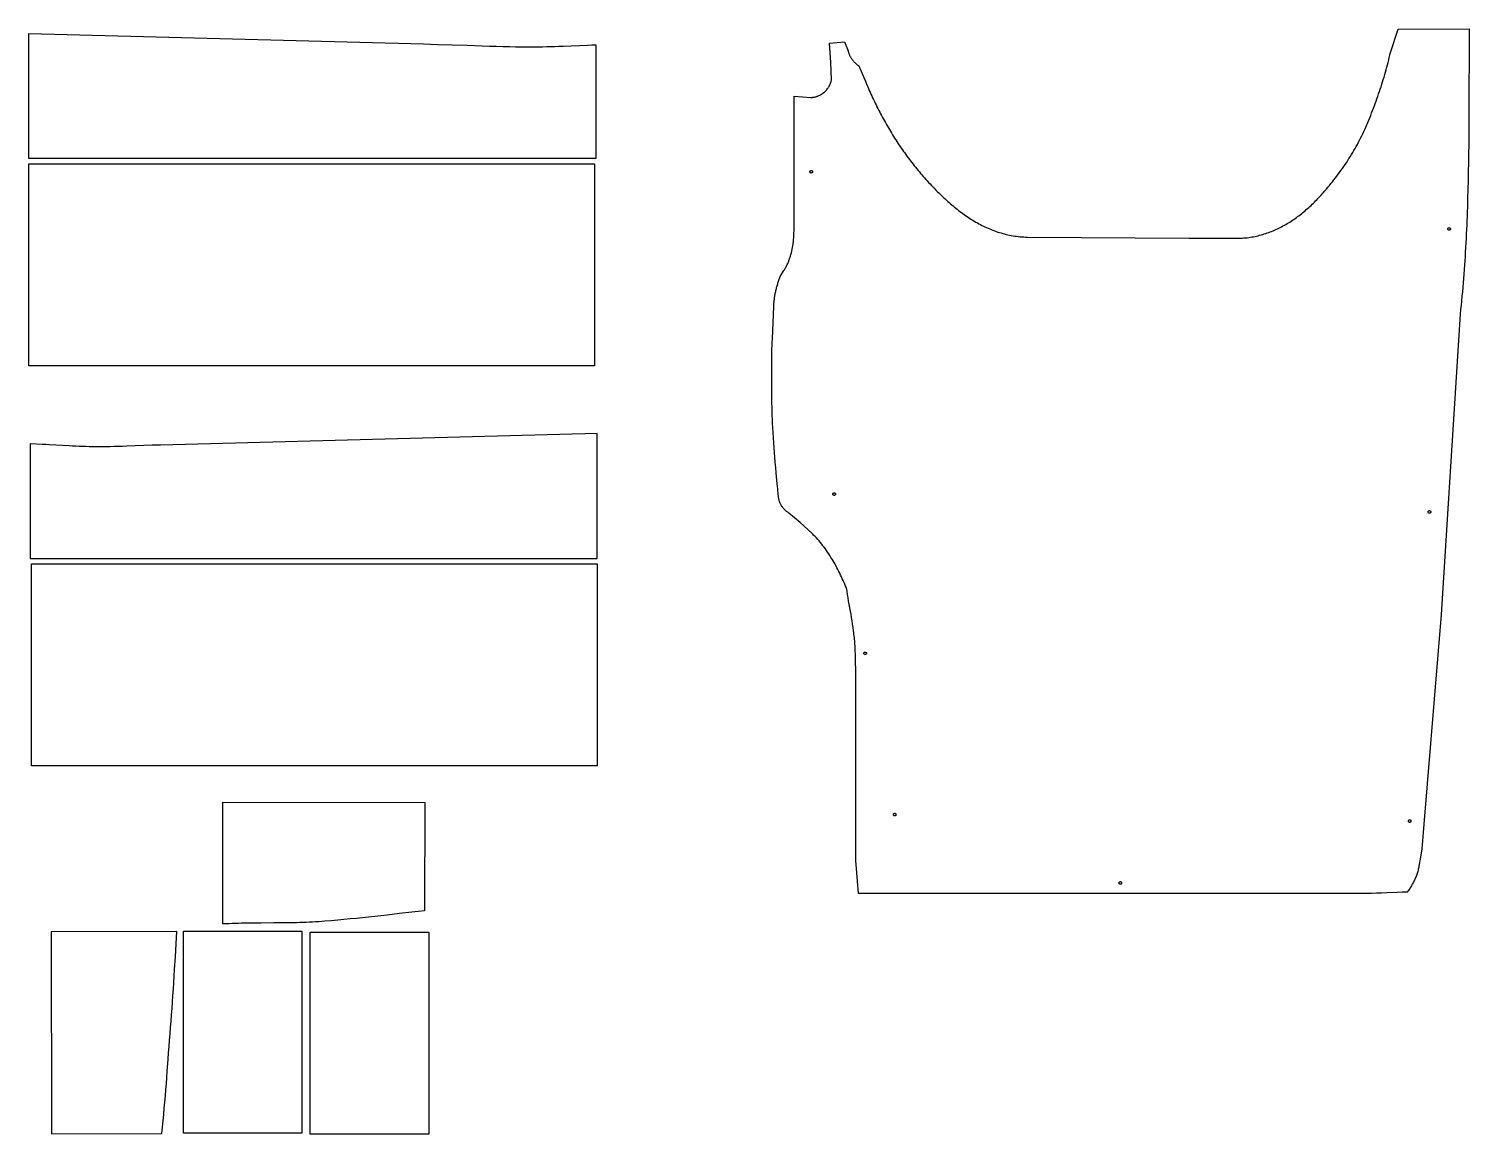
# Model space of a CAD drawing. Extents: x 0 to 7798, y -6966 to 7.
# Drawn here: x 109 to 2299, y -6822 to -5142 of the extents above; entities that cross this region are included whole.
import ezdxf

# ---------------------------------------------------------------- set-up
doc = ezdxf.new("R2010")
doc.units = 0
doc.layers.add('Default_Layer', color=1, linetype='CONTINUOUS')

msp = doc.modelspace()

# ---------------------------------------------------------------- linework, layer by layer
at = {"layer": 'Default_Layer'}
for points in [[(2205, -6454.4), (2197.2, -6454.7), (2189.4, -6455), (2173.8, -6455.6), (2166, -6455.9), (2158.2, -6456.1), (2150.4, -6456.3), (2146.5, -6456.4), (2142.5, -6456.5), (2136.8, -6456.6), (2127.6, -6456.6), (2115.4, -6456.6), (2100.4, -6456.6), (2063.8, -6456.7), (2020.5, -6456.6), (1925.5, -6456.5), (1879.3, -6456.5), (1838, -6456.5), (1533.4, -6456.5), (1370.7, -6456.5), (1366.6, -6406.5), (1366.6, -6174.8), (1366.5, -6168.3), (1366.4, -6161.7), (1366.4, -6155), (1366.4, -6148.2), (1366.4, -6134.5), (1366.3, -6127.7), (1366.3, -6120.9), (1366.3, -6114.2), (1366.2, -6107.7), (1366.1, -6101.2), (1365.9, -6095), (1365.8, -6091.9), (1365.7, -6088.9), (1365.6, -6086), (1365.5, -6083.1), (1365.3, -6080.3), (1365.2, -6077.6), (1365, -6075), (1364.8, -6072.4), (1364.5, -6069.9), (1364.3, -6067.3), (1364, -6064.8), (1363.7, -6062.3), (1363.4, -6059.8), (1363.1, -6057.3), (1362.4, -6052.2), (1361.7, -6047.2), (1360.9, -6042.2), (1360.1, -6037.2), (1359.2, -6032.2), (1358.3, -6027.2), (1357.4, -6022.2), (1355.6, -6012.2), (1354.8, -6007.2), (1353.9, -6002.1), (1353.1, -5997.1), (1352.3, -5992.1), (1351, -5989.3), (1349.8, -5986.5), (1348.6, -5983.7), (1347.3, -5980.9), (1346, -5978.1), (1344.7, -5975.4), (1343.4, -5972.6), (1342, -5969.8), (1340.7, -5967.1), (1339.3, -5964.3), (1337.8, -5961.6), (1336.4, -5958.9), (1334.9, -5956.2), (1333.4, -5953.5), (1331.9, -5950.8), (1330.3, -5948.2), (1328.7, -5945.6), (1327.1, -5943), (1325.4, -5940.4), (1323.7, -5937.8), (1321.9, -5935.3), (1320.2, -5932.8), (1318.4, -5930.3), (1316.5, -5927.9), (1314.6, -5925.5), (1312.7, -5923.1), (1310.7, -5920.7), (1308.7, -5918.4), (1306.6, -5916.1), (1304.5, -5913.9), (1303.4, -5912.8), (1302.3, -5911.7), (1301.2, -5910.6), (1300.1, -5909.5), (1281.8, -5892.8), (1264.8, -5878.2), (1263.9, -5877.7), (1263, -5877.1), (1262.2, -5876.5), (1261.3, -5875.9), (1260.5, -5875.2), (1259.7, -5874.6), (1258.9, -5873.8), (1258.1, -5873.1), (1257.4, -5872.3), (1256.7, -5871.5), (1256, -5870.7), (1255.4, -5869.9), (1254.8, -5869), (1254.2, -5868.1), (1253.6, -5867.2), (1253.1, -5866.3), (1252.5, -5865.4), (1252.1, -5864.4), (1251.6, -5863.5), (1251.2, -5862.5), (1250.8, -5861.5), (1250.4, -5860.5), (1250.1, -5859.5), (1249.8, -5858.4), (1249.5, -5857.4), (1249.3, -5856.4), (1249.1, -5855.3), (1248.9, -5854.3), (1248.8, -5853.3), (1248.7, -5852.2), (1248.6, -5851.2), (1248.6, -5850.1), (1247.8, -5842), (1247.1, -5833.8), (1245.5, -5817.1), (1244.7, -5809), (1244, -5801), (1243.4, -5793.4), (1242.8, -5786.2), (1242.3, -5779), (1241.8, -5771.4), (1241.3, -5763.7), (1240.8, -5756), (1240.4, -5748.6), (1240, -5741.8), (1239.7, -5735.7), (1239.5, -5730.5), (1239.3, -5725.9), (1239.2, -5721.2), (1239.1, -5716.6), (1239, -5712), (1238.8, -5702.7), (1238.7, -5693.5), (1238.7, -5687.9), (1238.7, -5680.6), (1238.6, -5663.5), (1238.6, -5655), (1238.7, -5647.3), (1238.7, -5641), (1238.7, -5636.8), (1238.8, -5633.8), (1238.9, -5630.8), (1239, -5627.8), (1239.2, -5624.8), (1239.5, -5618.9), (1239.7, -5612.9), (1241.8, -5564.8), (1241.8, -5563.3), (1241.9, -5561.8), (1242, -5560.4), (1242.1, -5558.9), (1242.2, -5557.4), (1242.4, -5556), (1242.5, -5554.5), (1242.7, -5553), (1242.9, -5551.6), (1243.1, -5550.1), (1243.3, -5548.6), (1243.6, -5547.2), (1243.8, -5545.7), (1244.1, -5544.3), (1244.4, -5542.8), (1244.7, -5541.4), (1245, -5539.9), (1245.3, -5538.5), (1245.7, -5537.1), (1246.1, -5535.6), (1246.4, -5534.2), (1246.8, -5532.8), (1247.3, -5531.4), (1247.7, -5530), (1248.1, -5528.5), (1248.6, -5527.1), (1249.1, -5525.7), (1249.6, -5524.3), (1250.1, -5523), (1250.6, -5521.6), (1251.1, -5520.2), (1251.7, -5518.8), (1257.1, -5509.7), (1257.9, -5508.5), (1258.6, -5507.4), (1259.3, -5506.3), (1259.9, -5505.1), (1260.6, -5504), (1261.2, -5502.8), (1261.8, -5501.6), (1262.3, -5500.4), (1262.9, -5499.2), (1263.4, -5497.9), (1264, -5496.7), (1264.5, -5495.5), (1264.9, -5494.2), (1265.4, -5492.9), (1265.9, -5491.7), (1266.3, -5490.4), (1266.7, -5489.1), (1267.1, -5487.8), (1267.9, -5485.3), (1268.6, -5482.7), (1269.2, -5480), (1269.8, -5477.4), (1270.4, -5474.8), (1270.9, -5472.2), (1271.4, -5469.6), (1271.4, -5469.6), (1271.7, -5463.8), (1272.1, -5458), (1272.3, -5455.1), (1272.4, -5452.2), (1272.6, -5449.3), (1272.7, -5446.4), (1272.7, -5443.6), (1272.7, -5438.3), (1272.8, -5421.1), (1272.8, -5396.9), (1272.8, -5367.8), (1272.7, -5303.4), (1272.7, -5244.5), (1298.3, -5246.5), (1299, -5246.5), (1299.7, -5246.5), (1300.4, -5246.4), (1301.1, -5246.3), (1301.8, -5246.3), (1302.5, -5246.1), (1303.2, -5246), (1303.9, -5245.9), (1304.6, -5245.7), (1305.3, -5245.6), (1305.9, -5245.4), (1306.6, -5245.2), (1307.3, -5245), (1307.9, -5244.7), (1308.6, -5244.5), (1309.3, -5244.2), (1310.5, -5243.7), (1311.8, -5243.1), (1313, -5242.4), (1314.2, -5241.7), (1315.4, -5240.9), (1316.5, -5240.1), (1317.7, -5239.3), (1318.7, -5238.3), (1319.8, -5237.4), (1320.8, -5236.4), (1321.7, -5235.4), (1322.6, -5234.3), (1323.5, -5233.2), (1324.3, -5232.1), (1325.1, -5230.9), (1325.8, -5229.7), (1326.2, -5229.1), (1326.5, -5228.5), (1326.8, -5227.9), (1327.1, -5227.2), (1327.4, -5226.6), (1327.7, -5225.9), (1328, -5225.3), (1328.2, -5224.6), (1328.5, -5224), (1328.7, -5223.3), (1328.9, -5222.6), (1329.1, -5221.9), (1329.2, -5221.2), (1329.4, -5220.5), (1329.5, -5219.8), (1329.7, -5219.1), (1328.7, -5193.7), (1326.7, -5164), (1349.2, -5161.8), (1354.7, -5175.8), (1355, -5176.7), (1355.2, -5177.6), (1355.5, -5178.5), (1355.8, -5179.3), (1356.1, -5180.2), (1356.4, -5181), (1356.8, -5181.8), (1357.1, -5182.6), (1357.5, -5183.4), (1357.9, -5184.2), (1358.4, -5185), (1358.8, -5185.8), (1359.3, -5186.5), (1359.8, -5187.3), (1360.3, -5188), (1360.8, -5188.8), (1361.3, -5189.5), (1361.8, -5190.2), (1362.4, -5190.9), (1363, -5191.5), (1363.6, -5192.2), (1364.2, -5192.8), (1364.8, -5193.5), (1365.5, -5194.1), (1366.1, -5194.7), (1366.8, -5195.3), (1367.4, -5195.9), (1368.1, -5196.5), (1368.8, -5197.1), (1369.6, -5197.6), (1370.3, -5198.1), (1371, -5198.7), (1371, -5198.7), (1378.7, -5216.3), (1381, -5221.9), (1382.2, -5224.7), (1383.4, -5227.6), (1384.6, -5230.4), (1385.8, -5233.2), (1387, -5236), (1388.2, -5238.7), (1389.5, -5241.5), (1390.8, -5244.3), (1392, -5247), (1393.3, -5249.8), (1394.7, -5252.5), (1396, -5255.3), (1397.3, -5258), (1398.7, -5260.7), (1400, -5263.5), (1401.4, -5266.2), (1402.8, -5268.9), (1404.2, -5271.6), (1405.6, -5274.2), (1407.1, -5276.9), (1408.5, -5279.6), (1410, -5282.2), (1411.5, -5284.9), (1413, -5287.5), (1414.5, -5290.2), (1416, -5292.8), (1417.6, -5295.4), (1419.1, -5298), (1420.7, -5300.6), (1422.3, -5303.2), (1423.9, -5305.7), (1425.5, -5308.3), (1427.1, -5310.9), (1428.8, -5313.4), (1430.5, -5315.9), (1432.1, -5318.5), (1433.8, -5321), (1435.5, -5323.5), (1437.3, -5326), (1439, -5328.5), (1440.8, -5330.9), (1442.5, -5333.4), (1444.3, -5335.8), (1446.1, -5338.3), (1448, -5340.7), (1449.8, -5343.1), (1451.7, -5345.5), (1453.5, -5347.9), (1455.4, -5350.3), (1457.3, -5352.7), (1459.2, -5355), (1461.2, -5357.4), (1463.1, -5359.7), (1465.1, -5362.1), (1467.1, -5364.4), (1469.1, -5366.7), (1471.1, -5368.9), (1473.1, -5371.2), (1475.2, -5373.5), (1477.2, -5375.7), (1479.3, -5378), (1481.4, -5380.2), (1485.1, -5384.1), (1488.9, -5387.9), (1490.8, -5389.8), (1492.7, -5391.7), (1494.6, -5393.6), (1496.6, -5395.4), (1498.5, -5397.3), (1500.5, -5399.1), (1502.4, -5400.9), (1504.4, -5402.8), (1506.4, -5404.5), (1508.4, -5406.3), (1510.4, -5408.1), (1512.4, -5409.8), (1514.5, -5411.5), (1516.5, -5413.2), (1518.6, -5414.9), (1520.7, -5416.6), (1522.8, -5418.2), (1524.9, -5419.8), (1527, -5421.4), (1529.1, -5423), (1531.3, -5424.5), (1533.4, -5426.1), (1535.6, -5427.6), (1537.8, -5429), (1540, -5430.5), (1542.2, -5431.9), (1544.5, -5433.3), (1546.7, -5434.6), (1549, -5436), (1551.3, -5437.3), (1553.6, -5438.5), (1555.9, -5439.8), (1558.2, -5441), (1560.5, -5442.1), (1562.9, -5443.3), (1565.3, -5444.4), (1567.7, -5445.4), (1570.1, -5446.5), (1572.5, -5447.5), (1574.9, -5448.4), (1577.4, -5449.3), (1579.9, -5450.2), (1582.4, -5451.1), (1584.9, -5451.9), (1587.4, -5452.6), (1589.9, -5453.4), (1592.5, -5454), (1595.1, -5454.7), (1597.7, -5455.3), (1600.3, -5455.8), (1602.9, -5456.3), (1605.6, -5456.8), (1608.2, -5457.2), (1610.9, -5457.6), (1613.6, -5457.9), (1616.4, -5458.2), (1619.1, -5458.4), (1621.9, -5458.6), (1624.7, -5458.7), (1627.5, -5458.8), (1627.5, -5459.1), (1873.4, -5460.6), (1944.1, -5460.6), (1946.6, -5460.6), (1949.2, -5460.6), (1951.6, -5460.5), (1954.1, -5460.3), (1956.6, -5460.2), (1959.1, -5459.9), (1961.5, -5459.7), (1963.9, -5459.4), (1966.3, -5459), (1968.7, -5458.6), (1971.1, -5458.2), (1973.5, -5457.7), (1975.9, -5457.2), (1978.2, -5456.7), (1980.5, -5456.1), (1982.9, -5455.5), (1985.2, -5454.8), (1987.5, -5454.1), (1989.7, -5453.4), (1992, -5452.6), (1994.3, -5451.8), (1996.5, -5450.9), (1998.7, -5450.1), (2000.9, -5449.2), (2003.1, -5448.2), (2005.3, -5447.3), (2007.5, -5446.3), (2009.6, -5445.2), (2011.7, -5444.1), (2013.9, -5443.1), (2016, -5441.9), (2018.1, -5440.8), (2020.2, -5439.6), (2022.2, -5438.4), (2024.3, -5437.1), (2026.3, -5435.9), (2028.3, -5434.6), (2030.3, -5433.2), (2032.3, -5431.9), (2034.3, -5430.5), (2036.3, -5429.1), (2038.2, -5427.7), (2040.1, -5426.3), (2042.1, -5424.8), (2044, -5423.3), (2045.9, -5421.8), (2047.7, -5420.2), (2049.6, -5418.7), (2051.4, -5417.1), (2053.3, -5415.5), (2055.1, -5413.9), (2056.9, -5412.3), (2058.6, -5410.6), (2060.4, -5408.9), (2062.2, -5407.2), (2063.9, -5405.5), (2065.6, -5403.8), (2067.3, -5402.1), (2069, -5400.3), (2070.7, -5398.6), (2072.3, -5396.8), (2074, -5395), (2075.6, -5393.2), (2077.2, -5391.4), (2079.6, -5388.6), (2082, -5385.9), (2084.3, -5383.1), (2086.6, -5380.3), (2088.9, -5377.5), (2091.2, -5374.7), (2093.4, -5371.9), (2095.6, -5369), (2097.8, -5366.2), (2100, -5363.3), (2102.1, -5360.4), (2104.2, -5357.5), (2106.3, -5354.6), (2108.4, -5351.6), (2110.4, -5348.6), (2112.4, -5345.7), (2114.4, -5342.6), (2116.3, -5339.6), (2118.2, -5336.6), (2120.1, -5333.5), (2122, -5330.4), (2123.8, -5327.3), (2125.6, -5324.2), (2127.4, -5321.1), (2129.1, -5317.9), (2130.8, -5314.7), (2132.5, -5311.5), (2134.1, -5308.3), (2135.7, -5305.1), (2137.3, -5301.8), (2138.8, -5298.5), (2140.3, -5295.2), (2141.9, -5291.7), (2143.4, -5288.1), (2144.9, -5284.6), (2146.4, -5281), (2147.9, -5277.4), (2149.4, -5273.8), (2150.8, -5270.2), (2152.2, -5266.6), (2153.6, -5263), (2155, -5259.4), (2156.3, -5255.8), (2157.6, -5252.2), (2158.9, -5248.5), (2160.2, -5244.9), (2161.4, -5241.3), (2162.7, -5237.6), (2163.9, -5233.9), (2165.1, -5230.3), (2166.2, -5226.6), (2167.4, -5222.9), (2168.5, -5219.2), (2169.6, -5215.5), (2170.7, -5211.8), (2171.7, -5208.1), (2172.8, -5204.4), (2173.8, -5200.7), (2174.8, -5196.9), (2175.7, -5193.2), (2176.7, -5189.4), (2177.6, -5185.7), (2178.5, -5181.9), (2179.4, -5178.1), (2179.6, -5178.2), (2191.2, -5142.6), (2299.1, -5142.3), (2299, -5155.8), (2299, -5169.4), (2298.9, -5196.5), (2298.8, -5223.6), (2298.8, -5250.7), (2298.7, -5264.3), (2298.7, -5277.9), (2298.6, -5291.4), (2298.5, -5305), (2298.4, -5318.6), (2298.2, -5332.1), (2298, -5345.7), (2297.8, -5359.2), (2297.5, -5372.8), (2297.2, -5386.3), (2296.8, -5399.9), (2296.4, -5413.4), (2296.2, -5420.2), (2295.9, -5427), (2295.6, -5433.8), (2295.3, -5440.5), (2295, -5447.3), (2294.7, -5454.1), (2294.4, -5460.8), (2294, -5467.6), (2293.6, -5474.4), (2293.2, -5481.1), (2292.8, -5487.9), (2292.4, -5494.7), (2291.9, -5501.4), (2291.4, -5508.2), (2290.9, -5515), (2290.4, -5521.7), (2289.9, -5528.5), (2289.3, -5535.2), (2288.7, -5542), (2288.1, -5548.7), (2287.4, -5555.5), (2286.7, -5562.3), (2286, -5569), (2285.3, -5575.8), (2285.4, -5575.8), (2270.9, -5807.4), (2256.6, -6032.6), (2230.4, -6351.2), (2226.9, -6388.8), (2226.9, -6389.4), (2224, -6407.1), (2223.8, -6408.7), (2223.6, -6410.3), (2223.3, -6411.9), (2223.1, -6413.5), (2222.8, -6415.1), (2222.4, -6416.6), (2222.1, -6418.2), (2221.7, -6419.8), (2221.3, -6421.3), (2220.8, -6422.9), (2220.4, -6424.4), (2219.9, -6426), (2219.4, -6427.5), (2218.8, -6429), (2218.3, -6430.5), (2217.7, -6432), (2217.1, -6433.5), (2216.4, -6435), (2215.8, -6436.4), (2215.1, -6437.9), (2214.4, -6439.3), (2213.6, -6440.8), (2212.9, -6442.2), (2212.1, -6443.6), (2211.3, -6445), (2210.5, -6446.4), (2209.6, -6447.8), (2208.7, -6449.1), (2207.8, -6450.4), (2206.9, -6451.8), (2206, -6453.1), (2205, -6454.4)], [(109.1, -5339.2), (109.1, -5149.2), (709.4, -5165.3), (719.8, -5165.6), (730.5, -5165.9), (752.9, -5166.6), (775.7, -5167.3), (798.3, -5168), (809.3, -5168.4), (819.9, -5168.7), (830.1, -5168.9), (839.8, -5169.2), (848.9, -5169.4), (857.3, -5169.5), (864.9, -5169.6), (868.4, -5169.6), (871.6, -5169.6), (877.8, -5169.6), (884, -5169.5), (890.3, -5169.4), (896.5, -5169.2), (902.7, -5169.1), (908.9, -5168.9), (915.2, -5168.6), (921.4, -5168.4), (933.8, -5167.9), (946.3, -5167.4), (958.7, -5166.9), (965, -5166.6), (971.2, -5166.4), (971.1, -5339.2), (109.1, -5339.2)], [(109.1, -5654.4), (109.1, -5347.4), (969.1, -5347.4), (969.1, -5654.4), (109.1, -5654.4)], [(1296.6, -5359.5), (1296.7, -5359.3), (1296.7, -5359.1), (1296.7, -5358.9), (1296.8, -5358.7), (1296.9, -5358.5), (1297, -5358.4), (1297.1, -5358.2), (1297.2, -5358.1), (1297.4, -5358), (1297.5, -5357.8), (1297.7, -5357.7), (1297.9, -5357.7), (1298.1, -5357.6), (1298.2, -5357.5), (1298.4, -5357.5), (1298.6, -5357.5), (1298.9, -5357.5), (1299.1, -5357.5), (1299.2, -5357.6), (1299.4, -5357.7), (1299.6, -5357.7), (1299.8, -5357.8), (1299.9, -5358), (1300.1, -5358.1), (1300.2, -5358.2), (1300.3, -5358.4), (1300.4, -5358.5), (1300.5, -5358.7), (1300.6, -5358.9), (1300.6, -5359.1), (1300.6, -5359.3), (1300.6, -5359.5), (1300.6, -5359.7), (1300.6, -5359.9), (1300.6, -5360.1), (1300.5, -5360.3), (1300.4, -5360.4), (1300.3, -5360.6), (1300.2, -5360.8), (1300.1, -5360.9), (1299.9, -5361), (1299.8, -5361.2), (1299.6, -5361.3), (1299.4, -5361.3), (1299.2, -5361.4), (1299.1, -5361.5), (1298.9, -5361.5), (1298.6, -5361.5), (1298.4, -5361.5), (1298.2, -5361.5), (1298.1, -5361.4), (1297.9, -5361.3), (1297.7, -5361.3), (1297.5, -5361.2), (1297.4, -5361), (1297.2, -5360.9), (1297.1, -5360.8), (1297, -5360.6), (1296.9, -5360.4), (1296.8, -5360.3), (1296.7, -5360.1), (1296.7, -5359.9), (1296.7, -5359.7), (1296.6, -5359.5)], [(2266.6, -5446.5), (2266.7, -5446.3), (2266.7, -5446.1), (2266.7, -5445.9), (2266.8, -5445.7), (2266.9, -5445.5), (2267, -5445.4), (2267.1, -5445.2), (2267.2, -5445.1), (2267.4, -5445), (2267.5, -5444.8), (2267.7, -5444.7), (2267.9, -5444.7), (2268.1, -5444.6), (2268.2, -5444.5), (2268.4, -5444.5), (2268.6, -5444.5), (2268.9, -5444.5), (2269.1, -5444.5), (2269.2, -5444.6), (2269.4, -5444.7), (2269.6, -5444.7), (2269.8, -5444.8), (2269.9, -5445), (2270.1, -5445.1), (2270.2, -5445.2), (2270.3, -5445.4), (2270.4, -5445.5), (2270.5, -5445.7), (2270.6, -5445.9), (2270.6, -5446.1), (2270.6, -5446.3), (2270.6, -5446.5), (2270.6, -5446.7), (2270.6, -5446.9), (2270.6, -5447.1), (2270.5, -5447.3), (2270.4, -5447.4), (2270.3, -5447.6), (2270.2, -5447.8), (2270.1, -5447.9), (2269.9, -5448), (2269.8, -5448.2), (2269.6, -5448.3), (2269.4, -5448.3), (2269.2, -5448.4), (2269.1, -5448.5), (2268.9, -5448.5), (2268.6, -5448.5), (2268.4, -5448.5), (2268.2, -5448.5), (2268.1, -5448.4), (2267.9, -5448.3), (2267.7, -5448.3), (2267.5, -5448.2), (2267.4, -5448), (2267.2, -5447.9), (2267.1, -5447.8), (2267, -5447.6), (2266.9, -5447.4), (2266.8, -5447.3), (2266.7, -5447.1), (2266.7, -5446.9), (2266.7, -5446.7), (2266.6, -5446.5)], [(973, -5947.2), (973, -5757.2), (309.2, -5774.9), (303, -5775.1), (296.7, -5775.3), (283.8, -5775.7), (270.8, -5776.2), (257.9, -5776.7), (251.5, -5776.9), (245.2, -5777.1), (239, -5777.2), (233, -5777.4), (227.1, -5777.5), (221.5, -5777.5), (216, -5777.6), (210.9, -5777.6), (205.8, -5777.5), (200.7, -5777.4), (195.7, -5777.3), (190.6, -5777.1), (185.6, -5776.9), (180.5, -5776.7), (175.4, -5776.4), (170.4, -5776.2), (160.3, -5775.6), (150.2, -5775), (140, -5774.5), (135, -5774.3), (129.9, -5774), (111.1, -5773.1), (111, -5947.2), (973, -5947.2)], [(1331.6, -5849.5), (1331.7, -5849.3), (1331.7, -5849.1), (1331.7, -5848.9), (1331.8, -5848.7), (1331.9, -5848.5), (1332, -5848.4), (1332.1, -5848.2), (1332.2, -5848.1), (1332.4, -5848), (1332.5, -5847.8), (1332.7, -5847.7), (1332.9, -5847.7), (1333.1, -5847.6), (1333.2, -5847.5), (1333.4, -5847.5), (1333.6, -5847.5), (1333.9, -5847.5), (1334.1, -5847.5), (1334.2, -5847.6), (1334.4, -5847.7), (1334.6, -5847.7), (1334.8, -5847.8), (1334.9, -5848), (1335.1, -5848.1), (1335.2, -5848.2), (1335.3, -5848.4), (1335.4, -5848.5), (1335.5, -5848.7), (1335.6, -5848.9), (1335.6, -5849.1), (1335.6, -5849.3), (1335.6, -5849.5), (1335.6, -5849.7), (1335.6, -5849.9), (1335.6, -5850.1), (1335.5, -5850.3), (1335.4, -5850.4), (1335.3, -5850.6), (1335.2, -5850.8), (1335.1, -5850.9), (1334.9, -5851), (1334.8, -5851.2), (1334.6, -5851.3), (1334.4, -5851.3), (1334.2, -5851.4), (1334.1, -5851.5), (1333.9, -5851.5), (1333.6, -5851.5), (1333.4, -5851.5), (1333.2, -5851.5), (1333.1, -5851.4), (1332.9, -5851.3), (1332.7, -5851.3), (1332.5, -5851.2), (1332.4, -5851), (1332.2, -5850.9), (1332.1, -5850.8), (1332, -5850.6), (1331.9, -5850.4), (1331.8, -5850.3), (1331.7, -5850.1), (1331.7, -5849.9), (1331.7, -5849.7), (1331.6, -5849.5)], [(2236.6, -5876.5), (2236.7, -5876.3), (2236.7, -5876.1), (2236.7, -5875.9), (2236.8, -5875.7), (2236.9, -5875.5), (2237, -5875.4), (2237.1, -5875.2), (2237.2, -5875.1), (2237.4, -5875), (2237.5, -5874.8), (2237.7, -5874.7), (2237.9, -5874.7), (2238.1, -5874.6), (2238.2, -5874.5), (2238.4, -5874.5), (2238.6, -5874.5), (2238.9, -5874.5), (2239.1, -5874.5), (2239.2, -5874.6), (2239.4, -5874.7), (2239.6, -5874.7), (2239.8, -5874.8), (2239.9, -5875), (2240.1, -5875.1), (2240.2, -5875.2), (2240.3, -5875.4), (2240.4, -5875.5), (2240.5, -5875.7), (2240.6, -5875.9), (2240.6, -5876.1), (2240.6, -5876.3), (2240.6, -5876.5), (2240.6, -5876.7), (2240.6, -5876.9), (2240.6, -5877.1), (2240.5, -5877.3), (2240.4, -5877.4), (2240.3, -5877.6), (2240.2, -5877.8), (2240.1, -5877.9), (2239.9, -5878), (2239.8, -5878.2), (2239.6, -5878.3), (2239.4, -5878.3), (2239.2, -5878.4), (2239.1, -5878.5), (2238.9, -5878.5), (2238.6, -5878.5), (2238.4, -5878.5), (2238.2, -5878.5), (2238.1, -5878.4), (2237.9, -5878.3), (2237.7, -5878.3), (2237.5, -5878.2), (2237.4, -5878), (2237.2, -5877.9), (2237.1, -5877.8), (2237, -5877.6), (2236.9, -5877.4), (2236.8, -5877.3), (2236.7, -5877.1), (2236.7, -5876.9), (2236.7, -5876.7), (2236.6, -5876.5)], [(113, -6262.4), (113, -5955.4), (973, -5955.4), (973, -6262.4), (113, -6262.4)], [(1378.6, -6091.5), (1378.7, -6091.3), (1378.7, -6091.1), (1378.7, -6090.9), (1378.8, -6090.7), (1378.9, -6090.5), (1379, -6090.4), (1379.1, -6090.2), (1379.2, -6090.1), (1379.4, -6090), (1379.5, -6089.8), (1379.7, -6089.7), (1379.9, -6089.7), (1380.1, -6089.6), (1380.2, -6089.5), (1380.4, -6089.5), (1380.6, -6089.5), (1380.9, -6089.5), (1381.1, -6089.5), (1381.2, -6089.6), (1381.4, -6089.7), (1381.6, -6089.7), (1381.8, -6089.8), (1381.9, -6090), (1382.1, -6090.1), (1382.2, -6090.2), (1382.3, -6090.4), (1382.4, -6090.5), (1382.5, -6090.7), (1382.6, -6090.9), (1382.6, -6091.1), (1382.6, -6091.3), (1382.6, -6091.5), (1382.6, -6091.7), (1382.6, -6091.9), (1382.6, -6092.1), (1382.5, -6092.3), (1382.4, -6092.4), (1382.3, -6092.6), (1382.2, -6092.8), (1382.1, -6092.9), (1381.9, -6093), (1381.8, -6093.2), (1381.6, -6093.3), (1381.4, -6093.3), (1381.2, -6093.4), (1381.1, -6093.5), (1380.9, -6093.5), (1380.6, -6093.5), (1380.4, -6093.5), (1380.2, -6093.5), (1380.1, -6093.4), (1379.9, -6093.3), (1379.7, -6093.3), (1379.5, -6093.2), (1379.4, -6093), (1379.2, -6092.9), (1379.1, -6092.8), (1379, -6092.6), (1378.9, -6092.4), (1378.8, -6092.3), (1378.7, -6092.1), (1378.7, -6091.9), (1378.7, -6091.7), (1378.6, -6091.5)], [(710.9, -6482.7), (691.5, -6484.9), (672.5, -6487.1), (653.7, -6489.3), (644.4, -6490.3), (635.1, -6491.3), (625.8, -6492.3), (616.5, -6493.3), (607.1, -6494.3), (597.7, -6495.2), (588.2, -6496.1), (578.7, -6497), (569, -6497.9), (559.2, -6498.7), (554.5, -6499.1), (549.8, -6499.4), (545, -6499.7), (540.3, -6500), (535.5, -6500.2), (530.7, -6500.4), (525.8, -6500.6), (521, -6500.7), (516.1, -6500.9), (511.2, -6501), (506.3, -6501.1), (501.4, -6501.1), (491.5, -6501.3), (481.6, -6501.3), (461.8, -6501.4), (452, -6501.5), (442.2, -6501.6), (437.3, -6501.7), (432.5, -6501.8), (427.7, -6501.9), (422.9, -6502), (418.1, -6502.2), (413.3, -6502.4), (408.6, -6502.6), (403.9, -6502.8), (404.2, -6317.8), (711.2, -6318.2), (710.9, -6482.7)], [(1423.6, -6336.5), (1423.7, -6336.3), (1423.7, -6336.1), (1423.7, -6335.9), (1423.8, -6335.7), (1423.9, -6335.5), (1424, -6335.4), (1424.1, -6335.2), (1424.2, -6335.1), (1424.4, -6335), (1424.5, -6334.8), (1424.7, -6334.7), (1424.9, -6334.7), (1425.1, -6334.6), (1425.2, -6334.5), (1425.4, -6334.5), (1425.6, -6334.5), (1425.9, -6334.5), (1426.1, -6334.5), (1426.2, -6334.6), (1426.4, -6334.7), (1426.6, -6334.7), (1426.8, -6334.8), (1426.9, -6335), (1427.1, -6335.1), (1427.2, -6335.2), (1427.3, -6335.4), (1427.4, -6335.5), (1427.5, -6335.7), (1427.6, -6335.9), (1427.6, -6336.1), (1427.6, -6336.3), (1427.6, -6336.5), (1427.6, -6336.7), (1427.6, -6336.9), (1427.6, -6337.1), (1427.5, -6337.3), (1427.4, -6337.4), (1427.3, -6337.6), (1427.2, -6337.8), (1427.1, -6337.9), (1426.9, -6338), (1426.8, -6338.2), (1426.6, -6338.3), (1426.4, -6338.3), (1426.2, -6338.4), (1426.1, -6338.5), (1425.9, -6338.5), (1425.6, -6338.5), (1425.4, -6338.5), (1425.2, -6338.5), (1425.1, -6338.4), (1424.9, -6338.3), (1424.7, -6338.3), (1424.5, -6338.2), (1424.4, -6338), (1424.2, -6337.9), (1424.1, -6337.8), (1424, -6337.6), (1423.9, -6337.4), (1423.8, -6337.3), (1423.7, -6337.1), (1423.7, -6336.9), (1423.7, -6336.7), (1423.6, -6336.5)], [(2206.6, -6346.5), (2206.7, -6346.3), (2206.7, -6346.1), (2206.7, -6345.9), (2206.8, -6345.7), (2206.9, -6345.5), (2207, -6345.4), (2207.1, -6345.2), (2207.2, -6345.1), (2207.4, -6345), (2207.5, -6344.8), (2207.7, -6344.7), (2207.9, -6344.7), (2208.1, -6344.6), (2208.2, -6344.5), (2208.4, -6344.5), (2208.6, -6344.5), (2208.9, -6344.5), (2209.1, -6344.5), (2209.2, -6344.6), (2209.4, -6344.7), (2209.6, -6344.7), (2209.8, -6344.8), (2209.9, -6345), (2210.1, -6345.1), (2210.2, -6345.2), (2210.3, -6345.4), (2210.4, -6345.5), (2210.5, -6345.7), (2210.6, -6345.9), (2210.6, -6346.1), (2210.6, -6346.3), (2210.6, -6346.5), (2210.6, -6346.7), (2210.6, -6346.9), (2210.6, -6347.1), (2210.5, -6347.3), (2210.4, -6347.4), (2210.3, -6347.6), (2210.2, -6347.8), (2210.1, -6347.9), (2209.9, -6348), (2209.8, -6348.2), (2209.6, -6348.3), (2209.4, -6348.3), (2209.2, -6348.4), (2209.1, -6348.5), (2208.9, -6348.5), (2208.6, -6348.5), (2208.4, -6348.5), (2208.2, -6348.5), (2208.1, -6348.4), (2207.9, -6348.3), (2207.7, -6348.3), (2207.5, -6348.2), (2207.4, -6348), (2207.2, -6347.9), (2207.1, -6347.8), (2207, -6347.6), (2206.9, -6347.4), (2206.8, -6347.3), (2206.7, -6347.1), (2206.7, -6346.9), (2206.7, -6346.7), (2206.6, -6346.5)], [(1766.6, -6440.5), (1766.7, -6440.3), (1766.7, -6440.1), (1766.7, -6439.9), (1766.8, -6439.7), (1766.9, -6439.5), (1767, -6439.4), (1767.1, -6439.2), (1767.2, -6439.1), (1767.4, -6439), (1767.5, -6438.8), (1767.7, -6438.7), (1767.9, -6438.7), (1768.1, -6438.6), (1768.2, -6438.5), (1768.4, -6438.5), (1768.6, -6438.5), (1768.9, -6438.5), (1769.1, -6438.5), (1769.2, -6438.6), (1769.4, -6438.7), (1769.6, -6438.7), (1769.8, -6438.8), (1769.9, -6439), (1770.1, -6439.1), (1770.2, -6439.2), (1770.3, -6439.4), (1770.4, -6439.5), (1770.5, -6439.7), (1770.6, -6439.9), (1770.6, -6440.1), (1770.6, -6440.3), (1770.6, -6440.5), (1770.6, -6440.7), (1770.6, -6440.9), (1770.6, -6441.1), (1770.5, -6441.3), (1770.4, -6441.4), (1770.3, -6441.6), (1770.2, -6441.8), (1770.1, -6441.9), (1769.9, -6442), (1769.8, -6442.2), (1769.6, -6442.3), (1769.4, -6442.3), (1769.2, -6442.4), (1769.1, -6442.5), (1768.9, -6442.5), (1768.6, -6442.5), (1768.4, -6442.5), (1768.2, -6442.5), (1768.1, -6442.4), (1767.9, -6442.3), (1767.7, -6442.3), (1767.5, -6442.2), (1767.4, -6442), (1767.2, -6441.9), (1767.1, -6441.8), (1767, -6441.6), (1766.9, -6441.4), (1766.8, -6441.3), (1766.7, -6441.1), (1766.7, -6440.9), (1766.7, -6440.7), (1766.6, -6440.5)], [(311.1, -6821.4), (311.7, -6816.5), (312.2, -6811.6), (312.7, -6806.8), (313.2, -6802), (314.2, -6792.4), (315.1, -6782.9), (315.9, -6773.5), (316.7, -6764.2), (317.4, -6754.9), (318.2, -6745.6), (318.9, -6736.3), (319.6, -6727), (320.9, -6708.2), (321.7, -6698.7), (322.4, -6689.1), (323.1, -6679.5), (324, -6669.6), (324.7, -6660.3), (325.5, -6650.8), (326.2, -6641.1), (326.9, -6631.4), (327.6, -6621.6), (328.3, -6611.8), (328.9, -6601.9), (329.6, -6592), (330.2, -6582.1), (330.8, -6572.3), (331.9, -6552.6), (333, -6533.3), (334, -6514.4), (143, -6514.7), (143.4, -6821.7), (311.1, -6821.4)], [(524.4, -6513.7), (524.4, -6820.7), (344.4, -6820.7), (344.4, -6513.7), (524.4, -6513.7)], [(717.1, -6515.4), (717.1, -6822.4), (537.1, -6822.4), (537.1, -6515.4), (717.1, -6515.4)]]:
    msp.add_lwpolyline(points, close=True, dxfattribs=at)

doc.saveas('drawing.dxf')
